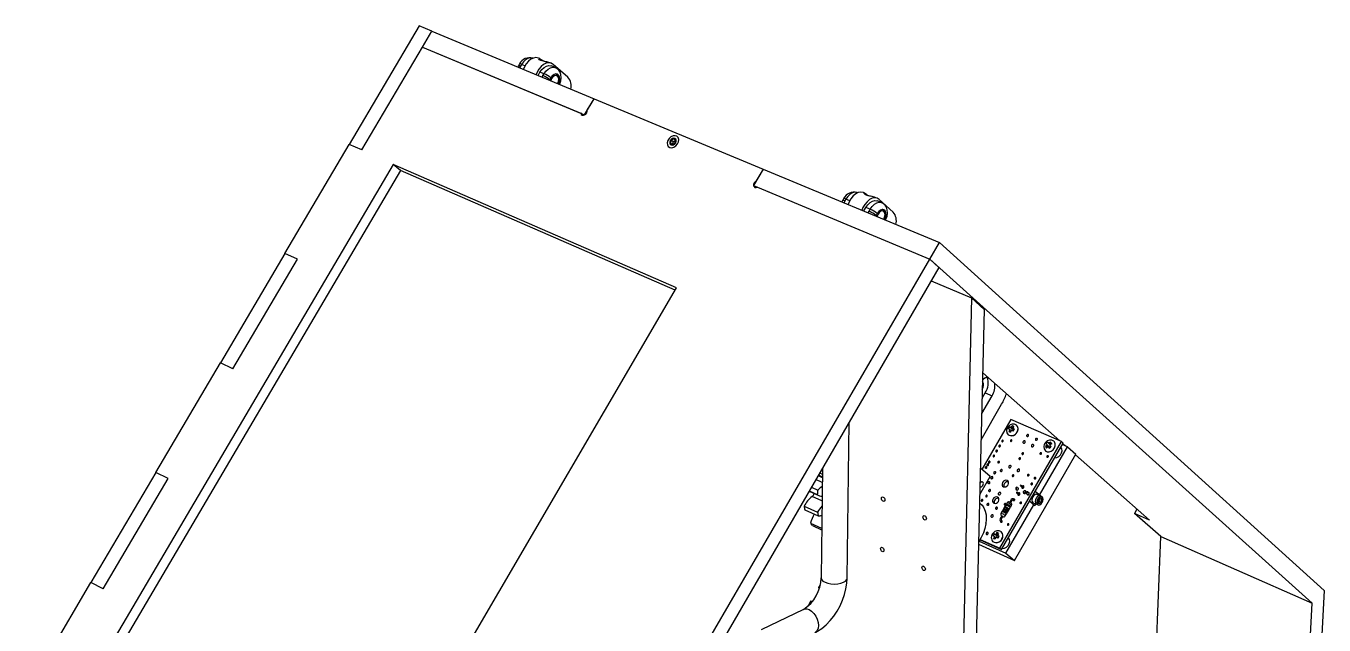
# Model space of a CAD drawing. Extents: x 0 to 160, y 0 to 207.
# Drawn here: x 61.6 to 160, y 161.5 to 206.9 of the extents above; entities that cross this region are included whole.
import ezdxf

# ---------------------------------------------------------------- set-up
doc = ezdxf.new("R2010")
doc.units = 0
doc.layers.get('0').update_dxf_attribs({"linetype": 'CONTINUOUS'})

msp = doc.modelspace()

# ---------------------------------------------------------------- linework, layer by layer
at = {"color": 7, "linetype": 'CONTINUOUS'}
for p, q in [((91.426, 206.934), (86.126, 197.937)), ((92.389, 206.533), (91.426, 206.934)), ((91.682, 205.333), (92.389, 206.533)), ((92.389, 206.533), (104.695, 201.411)), ((87.082, 197.521), (91.682, 205.333)), ((91.682, 205.333), (103.693, 200.304)), ((91.682, 205.333), (103.977, 200.185)), ((98.963, 203.905), (98.911, 203.818)), ((99.196, 204.019), (99.113, 203.876)), ((100.579, 204.455), (100.485, 204.494)), ((101.457, 204.092), (101.364, 204.13)), ((101.757, 203.778), (101.452, 203.904)), ((102.711, 203.036), (101.595, 204.006)), ((100.442, 203.181), (100.593, 203.439)), ((100.898, 203.312), (100.593, 203.439)), ((100.813, 203.169), (100.898, 203.312)), ((101.342, 202.848), (101.331, 202.811)), ((101.834, 203.271), (101.793, 203.288)), ((102.008, 202.862), (102.01, 202.908)), ((103.977, 200.185), (104.695, 201.411)), ((104.18, 200.532), (104.695, 201.411)), ((104.695, 201.411), (117.516, 196.074)), ((103.861, 200.159), (103.693, 200.304)), ((81.252, 189.665), (86.125, 197.937)), ((87.082, 197.521), (86.125, 197.937)), ((110.55, 198.267), (110.481, 198.06)), ((110.481, 198.06), (110.608, 197.943)), ((110.612, 197.945), (110.481, 198.06)), ((110.746, 198.358), (110.55, 198.267)), ((110.685, 198.149), (110.55, 198.267)), ((110.608, 197.943), (110.804, 198.034)), ((110.685, 198.149), (110.619, 197.948)), ((110.871, 198.235), (110.685, 198.149)), ((110.873, 198.242), (110.746, 198.358)), ((110.804, 198.034), (110.873, 198.242)), ((89.452, 196.418), (64.412, 153.863)), ((90.014, 195.958), (65.052, 153.525)), ((110.954, 187.06), (89.452, 196.418)), ((90.014, 195.958), (89.452, 196.418)), ((110.851, 186.882), (90.014, 195.958)), ((117.516, 196.074), (116.785, 194.822)), ((117.516, 196.074), (116.992, 195.176)), ((117.516, 196.074), (130.883, 190.511)), ((116.785, 194.822), (130.139, 189.23)), ((116.785, 194.822), (116.955, 194.672)), ((117.081, 194.698), (130.139, 189.23)), ((124.685, 194.277), (124.652, 194.291)), ((125.217, 194.254), (125.116, 194.296)), ((126.168, 193.86), (126.068, 193.902)), ((123.531, 193.679), (123.48, 193.592)), ((123.791, 193.795), (123.704, 193.646)), ((125.146, 192.898), (125.302, 193.167)), ((125.632, 193.029), (125.302, 193.167)), ((125.545, 192.88), (125.632, 193.029)), ((126.494, 193.527), (126.164, 193.664)), ((127.381, 192.8), (126.302, 193.774)), ((126.583, 192.996), (126.549, 193.01)), ((126.092, 192.547), (126.08, 192.51)), ((126.752, 192.638), (126.748, 192.7)), ((130.139, 189.23), (130.883, 190.511)), ((130.883, 190.511), (160.04, 164.092)), ((81.252, 189.665), (76.365, 181.369)), ((77.308, 180.925), (82.202, 189.235)), ((82.202, 189.235), (81.252, 189.665)), ((82.202, 189.235), (81.252, 189.665)), ((81.252, 189.665), (81.253, 189.664)), ((96.638, 131.533), (130.139, 189.23)), ((130.843, 188.597), (130.139, 189.23)), ((159.128, 163.14), (130.139, 189.23)), ((130.843, 188.597), (97.736, 131.561)), ((85.173, 142.894), (110.954, 187.06)), ((130.256, 187.587), (133.304, 186.304)), ((133.304, 186.304), (131.074, 91.343)), ((134.278, 185.427), (133.304, 186.304)), ((134.278, 185.427), (131.985, 91.899)), ((71.463, 173.049), (76.365, 181.369)), ((77.308, 180.925), (76.365, 181.369)), ((134.16, 180.619), (140, 175.455)), ((134.035, 175.537), (135.594, 178.231)), ((134.084, 177.524), (134.865, 178.873)), ((134.113, 178.682), (134.352, 179.095)), ((134.352, 179.095), (134.865, 178.873)), ((123.875, 165.035), (124.041, 176.879)), ((136.282, 177.067), (134.097, 173.289)), ((136.214, 176.315), (136.099, 176.361)), ((136.214, 176.315), (136.14, 176.161)), ((136.14, 176.161), (136.312, 176.197)), ((136.3, 176.464), (136.185, 176.51)), ((136.185, 176.51), (136.427, 176.352)), ((136.214, 176.315), (136.341, 176.204)), ((136.342, 176.26), (136.268, 176.106)), ((140.132, 175.397), (136.282, 177.067)), ((136.3, 176.464), (136.427, 176.352)), ((136.367, 176.248), (136.427, 176.352)), ((136.427, 176.352), (136.394, 176.601)), ((136.427, 176.352), (136.538, 176.304)), ((136.428, 176.408), (136.541, 176.309)), ((135.461, 167.31), (140.132, 175.397)), ((135.591, 167.201), (140.259, 175.285)), ((139.164, 175.024), (138.968, 175.238)), ((139.17, 175.248), (139.296, 175.136)), ((139.298, 175.171), (139.309, 175.349)), ((139.601, 175.373), (139.541, 175.436)), ((140.132, 175.397), (140.259, 175.285)), ((140.237, 175.245), (140.453, 175.054)), ((136.566, 166.376), (141.218, 174.436)), ((138.471, 171.335), (140.585, 174.997)), ((139.037, 175.135), (138.918, 175.017)), ((138.918, 175.017), (139.164, 175.024)), ((139.118, 175.022), (138.999, 174.904)), ((139.037, 175.135), (139.164, 175.024)), ((139.118, 175.022), (139.207, 174.902)), ((139.118, 175.022), (139.245, 174.91)), ((139.164, 175.024), (139.267, 175.112)), ((139.234, 174.926), (139.164, 175.024)), ((139.251, 175.134), (139.339, 175.015)), ((140.585, 174.997), (140.191, 175.167)), ((140.585, 174.997), (141.218, 174.436)), ((141.196, 174.397), (146.796, 169.445)), ((122.002, 173.365), (121.902, 165.059)), ((134.72, 172.753), (133.983, 173.387)), ((71.463, 173.049), (66.548, 164.706)), ((67.478, 164.234), (72.4, 172.592)), ((72.4, 172.591), (71.463, 173.049)), ((72.4, 172.592), (71.463, 173.049)), ((71.463, 173.049), (71.465, 173.049)), ((121.801, 173.021), (121.996, 172.933)), ((121.913, 173.213), (121.999, 173.174)), ((133.934, 171.394), (134.72, 172.753)), ((120.998, 171.636), (121.732, 171.304)), ((121.006, 171.65), (121.615, 171.374)), ((121.167, 171.927), (121.657, 171.706)), ((136.705, 171.787), (136.68, 171.798)), ((136.68, 171.798), (136.774, 171.717)), ((136.708, 171.886), (136.682, 171.897)), ((136.705, 171.787), (136.784, 171.719)), ((136.735, 171.558), (136.718, 171.528)), ((136.728, 171.514), (136.805, 171.448)), ((136.776, 171.926), (136.75, 171.937)), ((136.767, 171.55), (136.75, 171.52)), ((136.783, 171.922), (136.863, 171.852)), ((136.831, 171.887), (136.819, 171.891)), ((136.861, 171.493), (136.844, 171.463)), ((136.844, 171.463), (136.954, 171.368)), ((136.861, 171.493), (136.974, 171.396)), ((137.038, 172.081), (137.02, 172.051)), ((137.031, 172.038), (137.108, 171.971)), ((137.052, 172.044), (137.069, 172.073)), ((137.163, 172.017), (137.146, 171.987)), ((137.146, 171.987), (137.256, 171.892)), ((137.163, 172.017), (137.276, 171.919)), ((137.259, 171.517), (137.334, 171.452)), ((137.449, 171.584), (137.373, 171.649)), ((137.502, 171.435), (137.476, 171.447)), ((137.476, 171.447), (137.584, 171.353)), ((137.505, 171.534), (137.479, 171.545)), ((137.502, 171.435), (137.596, 171.354)), ((137.573, 171.575), (137.547, 171.586)), ((137.58, 171.57), (137.69, 171.475)), ((137.653, 171.524), (137.626, 171.53)), ((138.543, 171.273), (138.143, 171.62)), ((138.513, 171.284), (138.268, 171.391)), ((138.643, 171.226), (138.514, 171.283)), ((138.543, 171.273), (138.542, 171.271)), ((120.616, 170.503), (121.641, 170.037)), ((135.736, 170.296), (135.702, 170.236)), ((135.791, 170.374), (135.748, 170.299)), ((135.823, 170.445), (135.788, 170.385)), ((135.906, 170.572), (135.835, 170.448)), ((135.937, 170.643), (135.903, 170.583)), ((135.922, 166.921), (138.039, 170.588)), ((136.01, 170.751), (135.949, 170.646)), ((136.167, 170.257), (136.238, 170.38)), ((136.294, 170.947), (136.207, 170.797)), ((136.25, 170.383), (136.285, 170.443)), ((136.281, 170.455), (136.342, 170.56)), ((136.283, 170.753), (136.369, 170.903)), ((136.47, 170.972), (136.535, 170.917)), ((136.471, 170.971), (136.47, 170.972)), ((136.592, 170.983), (136.527, 171.038)), ((138.111, 170.525), (137.71, 170.871)), ((137.985, 170.753), (138.23, 170.645)), ((138.19, 170.663), (138.111, 170.525)), ((138.111, 170.525), (138.111, 170.525)), ((138.199, 170.665), (138.23, 170.645)), ((138.2, 170.664), (138.231, 170.645)), ((138.231, 170.645), (138.36, 170.588)), ((145.855, 170.277), (145.662, 169.942)), ((120.67, 170.224), (121.695, 169.757)), ((135.602, 169.749), (135.515, 169.599)), ((135.519, 169.326), (135.584, 169.27)), ((135.619, 170.074), (135.543, 169.943)), ((135.641, 169.337), (135.576, 169.392)), ((135.577, 169.391), (135.576, 169.392)), ((135.591, 169.556), (135.677, 169.706)), ((135.65, 170.146), (135.615, 170.086)), ((135.705, 170.224), (135.662, 170.149)), ((135.875, 169.751), (135.951, 169.883)), ((135.963, 169.886), (135.997, 169.946)), ((135.994, 169.958), (136.037, 170.032)), ((136.049, 170.036), (136.084, 170.095)), ((136.081, 170.107), (136.124, 170.182)), ((136.136, 170.185), (136.17, 170.245)), ((147.654, 168.184), (145.662, 169.942)), ((146.796, 169.445), (145.662, 169.942)), ((121.1, 169.205), (121.947, 168.818)), ((121.242, 169.019), (121.946, 168.698)), ((135.145, 168.352), (135.03, 168.4)), ((135.03, 168.4), (135.274, 168.243)), ((135.145, 168.352), (135.274, 168.243)), ((135.274, 168.243), (135.24, 168.49)), ((133.841, 167.602), (136.566, 166.376)), ((133.893, 167.833), (135.922, 166.921)), ((133.956, 167.935), (135.591, 167.201)), ((133.979, 167.976), (135.461, 167.31)), ((135.059, 168.202), (134.943, 168.25)), ((135.059, 168.202), (134.984, 168.048)), ((134.984, 168.048), (135.159, 168.087)), ((135.059, 168.202), (135.187, 168.094)), ((135.187, 168.145), (135.112, 167.99)), ((135.21, 168.134), (135.274, 168.243)), ((135.274, 168.295), (135.389, 168.197)), ((135.274, 168.243), (135.387, 168.193)), ((147.177, 155.981), (147.654, 168.184)), ((147.654, 168.184), (159.128, 163.14)), ((135.461, 167.31), (135.591, 167.201)), ((135.922, 166.921), (136.566, 166.376)), ((61.618, 156.338), (66.548, 164.706)), ((67.478, 164.234), (66.548, 164.706)), ((121.829, 164.517), (121.717, 164.323)), ((121.77, 164.298), (121.717, 164.323)), ((121.717, 164.323), (121.752, 164.241)), ((160.04, 164.092), (157.066, 107.201)), ((120.564, 162.666), (117.365, 161.122)), ((121.11, 163.277), (120.888, 162.893)), ((121.212, 163.229), (121.11, 163.277)), ((121.24, 163.262), (121.11, 163.277)), ((156.229, 106.69), (159.128, 163.14))]:
    msp.add_line(p, q, dxfattribs=at)
at = {"color": 8, "linetype": 'CONTINUOUS'}
for p, q in [((99.113, 203.876), (99.046, 203.762)), ((99.452, 203.913), (99.196, 204.019)), ((101.364, 204.129), (101.183, 204.188)), ((100.746, 203.055), (100.813, 203.169)), ((101.342, 202.848), (101.323, 202.815)), ((126.067, 193.9), (125.95, 193.938)), ((123.704, 193.646), (123.635, 193.527)), ((124.078, 193.675), (123.791, 193.795)), ((125.476, 192.761), (125.545, 192.88)), ((126.092, 192.547), (126.072, 192.513)), ((121.989, 172.302), (121.51, 172.518)), ((121.681, 172.813), (121.993, 172.672)), ((121.994, 172.717), (121.701, 172.848)), ((121.972, 170.89), (121.23, 171.227))]:
    msp.add_line(p, q, dxfattribs=at)
at = {"color": 7, "linetype": 'CONTINUOUS'}
for points in [[(99.048, 204.048), (99.007, 203.978), (98.949, 203.882)], [(100.485, 204.494), (100.467, 204.501), (100.287, 204.533), (100.093, 204.5), (99.897, 204.407), (99.71, 204.256), (99.543, 204.059), (99.406, 203.825), (99.331, 203.644)], [(101.595, 204.006), (101.439, 204.099), (101.259, 204.13), (101.065, 204.098), (100.869, 204.004), (100.682, 203.853), (100.515, 203.655), (100.377, 203.421), (100.302, 203.24)], [(100.578, 204.453), (100.592, 204.449), (100.684, 204.383)], [(100.593, 203.439), (100.734, 203.637), (100.9, 203.792), (101.079, 203.894), (101.257, 203.936), (101.424, 203.914), (101.452, 203.904)], [(100.684, 204.383), (100.695, 204.377), (100.704, 204.368), (100.71, 204.357), (100.714, 204.344), (100.715, 204.329), (100.713, 204.314), (100.708, 204.299), (100.701, 204.284)], [(100.828, 204.274), (100.734, 204.345), (100.697, 204.375)], [(102.074, 202.502), (102.099, 202.55), (102.174, 202.772), (102.204, 203.006), (102.182, 203.242), (102.117, 203.431), (102.013, 203.59), (101.877, 203.713), (101.755, 203.772)], [(101.92, 202.564), (101.986, 202.722), (102.009, 202.885), (101.984, 203.029), (101.915, 203.131), (101.812, 203.177), (101.692, 203.159), (101.572, 203.08), (101.471, 202.952), (101.404, 202.795), (101.401, 202.782)], [(101.991, 202.537), (102.055, 202.689), (102.089, 202.873), (102.076, 203.043), (102.016, 203.179), (101.918, 203.264), (101.793, 203.288), (101.657, 203.248), (101.524, 203.149), (101.413, 203.003)], [(103.693, 200.304), (103.727, 200.224), (103.793, 200.173), (103.881, 200.159), (103.977, 200.185), (104.067, 200.247), (104.137, 200.334), (104.177, 200.434), (104.18, 200.532)], [(110.751, 197.738), (110.903, 197.839), (111.024, 197.981), (111.098, 198.147), (111.115, 198.313), (111.073, 198.457), (110.978, 198.56), (110.842, 198.607), (110.684, 198.593), (110.524, 198.519), (110.386, 198.396), (110.287, 198.239), (110.24, 198.071), (110.253, 197.913), (110.323, 197.787), (110.44, 197.711), (110.59, 197.694), (110.751, 197.738)], [(110.822, 198.399), (110.732, 198.412), (110.635, 198.387), (110.543, 198.325), (110.472, 198.236), (110.432, 198.135), (110.43, 198.036), (110.465, 197.955), (110.532, 197.903), (110.622, 197.889), (110.72, 197.915), (110.811, 197.977), (110.882, 198.065), (110.922, 198.167), (110.925, 198.266), (110.889, 198.347), (110.822, 198.399)], [(116.992, 195.176), (116.899, 195.114), (116.827, 195.025), (116.787, 194.922), (116.785, 194.822), (116.821, 194.739), (116.89, 194.687), (116.981, 194.672), (117.081, 194.698)], [(125.116, 194.296), (125.098, 194.302), (124.921, 194.331), (124.728, 194.294), (124.532, 194.193), (124.343, 194.034), (124.173, 193.827), (124.031, 193.584), (123.952, 193.396)], [(126.302, 193.774), (126.15, 193.867), (125.973, 193.895), (125.781, 193.858), (125.584, 193.757), (125.395, 193.598), (125.225, 193.39), (125.083, 193.146), (125.003, 192.958)], [(125.95, 193.938), (125.865, 193.966), (125.655, 194.013), (125.481, 194.053), (125.332, 194.102), (125.228, 194.159), (125.168, 194.228), (125.177, 194.261), (125.216, 194.251), (125.229, 194.248), (125.316, 194.183)], [(125.951, 193.942), (125.788, 193.986), (125.592, 194.03), (125.446, 194.068), (125.326, 194.113), (125.256, 194.156), (125.229, 194.183), (125.23, 194.182)], [(123.619, 193.828), (123.576, 193.755), (123.517, 193.655)], [(125.302, 193.167), (125.448, 193.373), (125.616, 193.537), (125.795, 193.646), (125.973, 193.692), (126.137, 193.674), (126.164, 193.664)], [(126.725, 192.241), (126.793, 192.4), (126.831, 192.59), (126.823, 192.764), (126.767, 192.903), (126.673, 192.988), (126.55, 193.01), (126.413, 192.966), (126.28, 192.862), (126.166, 192.709)], [(126.8, 192.21), (126.826, 192.261), (126.905, 192.491), (126.94, 192.732), (126.921, 192.977), (126.858, 193.172), (126.755, 193.334), (126.617, 193.46), (126.492, 193.521)], [(126.656, 192.268), (126.726, 192.432), (126.752, 192.6), (126.731, 192.747), (126.666, 192.852), (126.565, 192.897), (126.446, 192.876), (126.326, 192.792), (126.222, 192.658), (126.152, 192.494), (126.149, 192.481)], [(136.185, 176.51), (136.121, 176.404), (136.099, 176.361)], [(136.394, 176.601), (136.327, 176.506), (136.3, 176.464)], [(136.476, 176.197), (136.381, 176.242), (136.342, 176.26)], [(136.522, 176.545), (136.429, 176.588), (136.394, 176.601)], [(136.522, 176.545), (136.454, 176.451), (136.428, 176.408)], [(136.563, 176.346), (136.467, 176.391), (136.428, 176.408)], [(136.476, 176.197), (136.539, 176.304), (136.563, 176.346)], [(135.695, 175.5), (135.673, 175.504), (135.649, 175.498), (135.626, 175.484), (135.609, 175.463), (135.6, 175.438), (135.6, 175.414), (135.609, 175.394), (135.626, 175.381), (135.648, 175.377), (135.672, 175.383), (135.694, 175.397), (135.711, 175.418), (135.72, 175.443), (135.721, 175.467), (135.711, 175.487), (135.695, 175.5)], [(136.14, 176.161), (136.23, 176.121), (136.268, 176.106)], [(136.351, 175.529), (136.329, 175.533), (136.305, 175.527), (136.283, 175.513), (136.266, 175.492), (136.256, 175.467), (136.256, 175.443), (136.265, 175.423), (136.282, 175.41), (136.304, 175.406), (136.328, 175.412), (136.351, 175.426), (136.368, 175.447), (136.377, 175.472), (136.377, 175.496), (136.368, 175.516), (136.351, 175.529)], [(137.351, 175.457), (137.317, 175.463), (137.281, 175.455), (137.248, 175.433), (137.222, 175.401), (137.208, 175.365), (137.208, 175.328), (137.222, 175.298), (137.247, 175.278), (137.281, 175.272), (137.317, 175.281), (137.35, 175.303), (137.376, 175.334), (137.39, 175.371), (137.39, 175.407), (137.376, 175.438), (137.351, 175.457)], [(137.609, 175.932), (137.581, 175.937), (137.551, 175.93), (137.523, 175.912), (137.502, 175.885), (137.49, 175.855), (137.49, 175.825), (137.502, 175.799), (137.523, 175.783), (137.551, 175.778), (137.581, 175.785), (137.609, 175.803), (137.63, 175.83), (137.642, 175.86), (137.642, 175.891), (137.63, 175.916), (137.609, 175.932)], [(138.276, 175.642), (138.248, 175.647), (138.218, 175.64), (138.19, 175.622), (138.169, 175.596), (138.157, 175.565), (138.157, 175.535), (138.169, 175.509), (138.19, 175.493), (138.218, 175.488), (138.248, 175.495), (138.276, 175.513), (138.297, 175.54), (138.309, 175.57), (138.309, 175.601), (138.298, 175.626), (138.276, 175.642)], [(138.896, 174.702), (138.908, 174.691), (139.035, 174.624), (139.188, 174.615), (139.347, 174.667), (139.491, 174.771), (139.599, 174.914), (139.657, 175.077), (139.658, 175.237), (139.601, 175.373)], [(139.1, 175.35), (139.003, 175.271), (138.968, 175.238)], [(138.968, 175.238), (139.015, 175.167), (139.037, 175.135)], [(139.1, 175.35), (139.148, 175.279), (139.17, 175.248)], [(139.309, 175.349), (139.21, 175.279), (139.17, 175.248)], [(139.39, 175.236), (139.291, 175.166), (139.251, 175.134)], [(139.39, 175.236), (139.331, 175.319), (139.309, 175.349)], [(135.039, 174.366), (135.017, 174.37), (134.993, 174.365), (134.971, 174.35), (134.954, 174.329), (134.945, 174.305), (134.944, 174.281), (134.953, 174.26), (134.97, 174.247), (134.992, 174.243), (135.016, 174.249), (135.038, 174.263), (135.055, 174.284), (135.065, 174.309), (135.065, 174.333), (135.056, 174.353), (135.039, 174.366)], [(135.251, 174.747), (135.229, 174.751), (135.205, 174.745), (135.183, 174.731), (135.166, 174.71), (135.157, 174.685), (135.157, 174.661), (135.166, 174.641), (135.183, 174.628), (135.205, 174.624), (135.229, 174.63), (135.251, 174.644), (135.268, 174.665), (135.277, 174.69), (135.277, 174.714), (135.268, 174.734), (135.251, 174.747)], [(135.476, 175.122), (135.454, 175.126), (135.43, 175.12), (135.408, 175.106), (135.391, 175.085), (135.382, 175.061), (135.382, 175.036), (135.391, 175.016), (135.407, 175.003), (135.43, 174.999), (135.453, 175.005), (135.476, 175.019), (135.493, 175.04), (135.502, 175.065), (135.502, 175.089), (135.493, 175.109), (135.476, 175.122)], [(137.224, 174.545), (137.202, 174.549), (137.178, 174.543), (137.156, 174.529), (137.139, 174.508), (137.13, 174.483), (137.129, 174.459), (137.139, 174.439), (137.156, 174.426), (137.178, 174.422), (137.202, 174.427), (137.224, 174.442), (137.241, 174.463), (137.25, 174.487), (137.25, 174.512), (137.241, 174.532), (137.224, 174.545)], [(137.992, 175.178), (137.959, 175.184), (137.922, 175.175), (137.889, 175.154), (137.863, 175.122), (137.849, 175.085), (137.849, 175.049), (137.863, 175.019), (137.889, 174.999), (137.922, 174.993), (137.958, 175.002), (137.992, 175.023), (138.017, 175.055), (138.031, 175.092), (138.031, 175.128), (138.018, 175.158), (137.992, 175.178)], [(138.595, 174.551), (138.573, 174.555), (138.548, 174.549), (138.526, 174.535), (138.509, 174.514), (138.5, 174.489), (138.5, 174.465), (138.509, 174.445), (138.526, 174.432), (138.548, 174.428), (138.572, 174.433), (138.595, 174.448), (138.612, 174.469), (138.621, 174.493), (138.621, 174.517), (138.612, 174.538), (138.595, 174.551)], [(138.918, 175.017), (138.974, 174.935), (138.999, 174.904)], [(139.11, 174.326), (139.088, 174.33), (139.064, 174.325), (139.041, 174.31), (139.024, 174.289), (139.015, 174.264), (139.015, 174.24), (139.024, 174.22), (139.041, 174.207), (139.063, 174.203), (139.088, 174.209), (139.11, 174.223), (139.127, 174.244), (139.136, 174.269), (139.136, 174.293), (139.127, 174.313), (139.11, 174.326)], [(139.207, 174.902), (139.302, 174.983), (139.339, 175.015)], [(139.606, 174.153), (139.615, 174.153), (139.774, 174.18), (139.926, 174.26), (140.055, 174.384), (140.143, 174.537), (140.181, 174.701), (140.164, 174.855), (140.093, 174.981), (140.087, 174.987)], [(134.451, 173.488), (134.429, 173.492), (134.406, 173.486), (134.383, 173.472), (134.366, 173.451), (134.357, 173.426), (134.357, 173.402), (134.366, 173.382), (134.383, 173.369), (134.405, 173.365), (134.429, 173.371), (134.451, 173.385), (134.468, 173.406), (134.477, 173.431), (134.477, 173.455), (134.468, 173.475), (134.451, 173.488)], [(134.572, 173.696), (134.55, 173.7), (134.526, 173.695), (134.504, 173.68), (134.487, 173.659), (134.478, 173.635), (134.477, 173.611), (134.486, 173.591), (134.503, 173.577), (134.525, 173.573), (134.549, 173.579), (134.571, 173.593), (134.588, 173.614), (134.598, 173.639), (134.598, 173.663), (134.589, 173.683), (134.572, 173.696)], [(134.692, 173.904), (134.67, 173.908), (134.646, 173.903), (134.624, 173.888), (134.607, 173.867), (134.598, 173.843), (134.598, 173.819), (134.607, 173.799), (134.624, 173.786), (134.646, 173.782), (134.67, 173.787), (134.692, 173.802), (134.709, 173.823), (134.718, 173.847), (134.718, 173.871), (134.709, 173.891), (134.692, 173.904)], [(135.404, 173.891), (135.382, 173.895), (135.358, 173.889), (135.336, 173.875), (135.319, 173.854), (135.309, 173.829), (135.309, 173.805), (135.318, 173.785), (135.335, 173.772), (135.357, 173.768), (135.381, 173.774), (135.403, 173.788), (135.42, 173.809), (135.43, 173.833), (135.43, 173.858), (135.421, 173.878), (135.404, 173.891)], [(135.61, 173.277), (135.582, 173.282), (135.552, 173.275), (135.524, 173.257), (135.502, 173.231), (135.491, 173.2), (135.491, 173.17), (135.502, 173.144), (135.523, 173.128), (135.551, 173.123), (135.581, 173.13), (135.609, 173.148), (135.63, 173.174), (135.642, 173.205), (135.642, 173.235), (135.631, 173.261), (135.61, 173.277)], [(136.273, 173.593), (136.24, 173.599), (136.204, 173.591), (136.17, 173.569), (136.145, 173.537), (136.131, 173.501), (136.131, 173.464), (136.144, 173.434), (136.17, 173.414), (136.203, 173.408), (136.239, 173.417), (136.273, 173.438), (136.298, 173.47), (136.312, 173.507), (136.312, 173.543), (136.299, 173.573), (136.273, 173.593)], [(136.914, 173.312), (136.88, 173.318), (136.844, 173.309), (136.811, 173.288), (136.785, 173.256), (136.771, 173.219), (136.771, 173.183), (136.785, 173.153), (136.81, 173.133), (136.844, 173.127), (136.88, 173.135), (136.913, 173.157), (136.939, 173.189), (136.953, 173.225), (136.953, 173.262), (136.939, 173.292), (136.914, 173.312)], [(137.005, 174.166), (136.983, 174.17), (136.959, 174.164), (136.937, 174.15), (136.92, 174.129), (136.911, 174.104), (136.91, 174.08), (136.92, 174.06), (136.937, 174.047), (136.959, 174.043), (136.983, 174.048), (137.005, 174.063), (137.022, 174.084), (137.031, 174.108), (137.031, 174.133), (137.022, 174.153), (137.005, 174.166)], [(133.949, 171.999), (133.968, 171.976), (134.012, 171.958), (134.065, 171.969), (134.118, 172.009), (134.164, 172.07), (134.196, 172.143), (134.208, 172.217), (134.199, 172.282), (134.171, 172.326)], [(134.171, 172.326), (134.127, 172.344), (134.074, 172.333), (134.02, 172.293), (133.974, 172.233), (133.953, 172.19)], [(134.675, 172.353), (134.647, 172.359), (134.617, 172.352), (134.59, 172.333), (134.568, 172.307), (134.557, 172.276), (134.556, 172.246), (134.568, 172.221), (134.589, 172.204), (134.617, 172.199), (134.647, 172.206), (134.674, 172.224), (134.696, 172.251), (134.707, 172.281), (134.708, 172.312), (134.696, 172.337), (134.675, 172.353)], [(134.894, 172.732), (134.866, 172.737), (134.836, 172.73), (134.808, 172.712), (134.787, 172.686), (134.775, 172.655), (134.775, 172.625), (134.787, 172.599), (134.808, 172.583), (134.835, 172.578), (134.866, 172.585), (134.893, 172.603), (134.915, 172.629), (134.926, 172.66), (134.927, 172.69), (134.915, 172.716), (134.894, 172.732)], [(135.113, 173.111), (135.085, 173.116), (135.055, 173.109), (135.027, 173.091), (135.006, 173.064), (134.994, 173.033), (134.994, 173.003), (135.006, 172.978), (135.027, 172.961), (135.054, 172.956), (135.084, 172.963), (135.112, 172.982), (135.134, 173.008), (135.145, 173.039), (135.145, 173.069), (135.134, 173.094), (135.113, 173.111)], [(136.011, 172.445), (135.922, 172.462), (135.826, 172.439), (135.737, 172.381), (135.668, 172.297), (135.631, 172.198), (135.63, 172.101), (135.667, 172.02), (135.735, 171.967), (135.824, 171.951), (135.92, 171.973), (136.009, 172.031), (136.078, 172.116), (136.115, 172.214), (136.115, 172.311), (136.079, 172.393), (136.011, 172.445)], [(136.496, 172.868), (136.474, 172.872), (136.45, 172.866), (136.428, 172.852), (136.411, 172.831), (136.402, 172.806), (136.402, 172.782), (136.411, 172.762), (136.428, 172.749), (136.45, 172.745), (136.474, 172.75), (136.496, 172.765), (136.513, 172.786), (136.522, 172.81), (136.522, 172.835), (136.513, 172.855), (136.496, 172.868)], [(137.645, 172.907), (137.623, 172.911), (137.599, 172.905), (137.576, 172.891), (137.559, 172.869), (137.55, 172.845), (137.55, 172.821), (137.559, 172.8), (137.576, 172.787), (137.598, 172.783), (137.622, 172.789), (137.645, 172.803), (137.662, 172.824), (137.671, 172.849), (137.671, 172.873), (137.662, 172.893), (137.645, 172.907)], [(137.909, 172.247), (137.887, 172.251), (137.862, 172.245), (137.84, 172.231), (137.823, 172.21), (137.814, 172.185), (137.814, 172.161), (137.823, 172.14), (137.84, 172.127), (137.862, 172.123), (137.886, 172.129), (137.909, 172.143), (137.926, 172.164), (137.935, 172.189), (137.935, 172.213), (137.926, 172.233), (137.909, 172.247)], [(138.16, 172.681), (138.137, 172.685), (138.113, 172.679), (138.091, 172.665), (138.074, 172.644), (138.064, 172.619), (138.064, 172.595), (138.074, 172.574), (138.091, 172.561), (138.113, 172.557), (138.137, 172.563), (138.159, 172.577), (138.176, 172.598), (138.186, 172.623), (138.186, 172.647), (138.177, 172.667), (138.16, 172.681)], [(134.48, 171.323), (134.458, 171.327), (134.434, 171.322), (134.411, 171.307), (134.394, 171.286), (134.385, 171.261), (134.385, 171.237), (134.394, 171.217), (134.411, 171.204), (134.433, 171.2), (134.457, 171.205), (134.479, 171.22), (134.496, 171.241), (134.506, 171.265), (134.506, 171.29), (134.497, 171.31), (134.48, 171.323)], [(134.73, 171.756), (134.702, 171.761), (134.672, 171.754), (134.645, 171.736), (134.623, 171.71), (134.611, 171.679), (134.611, 171.649), (134.623, 171.623), (134.644, 171.607), (134.672, 171.602), (134.702, 171.609), (134.729, 171.627), (134.751, 171.653), (134.763, 171.684), (134.763, 171.714), (134.751, 171.739), (134.73, 171.756)], [(135.487, 171.544), (135.453, 171.55), (135.417, 171.542), (135.384, 171.52), (135.358, 171.488), (135.344, 171.451), (135.344, 171.415), (135.358, 171.385), (135.383, 171.365), (135.416, 171.359), (135.453, 171.367), (135.486, 171.389), (135.512, 171.42), (135.526, 171.457), (135.526, 171.494), (135.512, 171.524), (135.487, 171.544)], [(136.682, 171.897), (136.691, 171.909), (136.7, 171.92), (136.71, 171.929), (136.72, 171.935), (136.731, 171.939), (136.741, 171.94), (136.75, 171.938), (136.75, 171.937)], [(136.698, 171.783), (136.699, 171.768), (136.712, 171.74), (136.735, 171.722), (136.766, 171.717), (136.799, 171.724), (136.83, 171.744), (136.854, 171.773), (136.867, 171.807), (136.867, 171.841), (136.854, 171.869), (136.831, 171.887), (136.831, 171.887)], [(136.783, 171.922), (136.775, 171.926), (136.766, 171.929), (136.756, 171.928), (136.746, 171.924), (136.736, 171.918), (136.726, 171.909), (136.716, 171.898), (136.708, 171.886)], [(136.75, 171.52), (136.739, 171.524), (136.73, 171.527), (136.724, 171.529), (136.719, 171.529), (136.718, 171.527), (136.719, 171.524), (136.722, 171.52), (136.728, 171.514)], [(136.823, 171.44), (136.818, 171.421), (136.818, 171.388), (136.83, 171.36), (136.854, 171.341), (136.884, 171.336), (136.918, 171.343), (136.949, 171.363), (136.972, 171.393), (136.985, 171.427), (136.985, 171.46), (136.972, 171.488), (136.949, 171.506), (136.949, 171.506)], [(137.052, 172.044), (137.042, 172.048), (137.033, 172.051), (137.026, 172.052), (137.022, 172.052), (137.02, 172.051), (137.021, 172.048), (137.025, 172.043), (137.031, 172.038)], [(137.126, 171.963), (137.12, 171.945), (137.12, 171.911), (137.133, 171.883), (137.156, 171.865), (137.187, 171.859), (137.22, 171.867), (137.251, 171.887), (137.275, 171.916), (137.288, 171.95), (137.288, 171.984), (137.275, 172.012), (137.251, 172.03), (137.251, 172.03)], [(137.359, 171.658), (137.331, 171.663), (137.301, 171.656), (137.273, 171.638), (137.252, 171.611), (137.24, 171.581), (137.24, 171.55), (137.251, 171.525), (137.273, 171.508), (137.301, 171.503), (137.331, 171.51), (137.359, 171.528), (137.38, 171.555), (137.392, 171.585), (137.392, 171.616), (137.38, 171.641), (137.359, 171.658)], [(137.247, 171.53), (137.249, 171.513), (137.264, 171.479), (137.292, 171.458), (137.328, 171.451), (137.367, 171.46), (137.404, 171.484), (137.432, 171.518), (137.447, 171.558), (137.447, 171.598), (137.432, 171.631), (137.404, 171.653), (137.404, 171.653)], [(137.404, 171.653), (137.368, 171.659), (137.357, 171.658)], [(137.479, 171.545), (137.487, 171.558), (137.497, 171.569), (137.507, 171.577), (137.517, 171.584), (137.528, 171.587), (137.537, 171.588), (137.546, 171.586), (137.547, 171.586)], [(137.58, 171.57), (137.572, 171.575), (137.563, 171.577), (137.553, 171.576), (137.543, 171.572), (137.533, 171.566), (137.523, 171.557), (137.513, 171.546), (137.505, 171.534)], [(137.521, 171.408), (137.522, 171.405), (137.534, 171.377), (137.558, 171.359), (137.589, 171.353), (137.622, 171.361), (137.653, 171.381), (137.676, 171.41), (137.689, 171.444), (137.689, 171.478), (137.677, 171.506), (137.653, 171.524), (137.653, 171.524)], [(138.268, 171.391), (138.225, 171.402), (138.136, 171.382), (138.045, 171.315), (137.967, 171.211), (137.913, 171.086), (137.891, 170.959), (137.906, 170.849), (137.954, 170.773), (137.985, 170.753)], [(138.513, 171.284), (138.47, 171.294), (138.38, 171.274), (138.29, 171.207), (138.211, 171.103), (138.157, 170.978), (138.136, 170.85), (138.15, 170.741), (138.199, 170.665)], [(138.514, 171.283), (138.471, 171.293), (138.382, 171.273), (138.291, 171.206), (138.213, 171.102), (138.159, 170.977), (138.137, 170.85), (138.152, 170.74), (138.2, 170.664)], [(126.479, 171.086), (126.49, 171.143), (126.519, 171.182), (126.562, 171.198), (126.612, 171.188), (126.662, 171.153), (126.704, 171.099), (126.731, 171.035), (126.74, 170.969), (126.729, 170.912), (126.7, 170.873), (126.657, 170.858), (126.607, 170.868), (126.557, 170.903), (126.515, 170.956), (126.488, 171.021), (126.479, 171.086)], [(133.918, 170.735), (133.941, 170.721), (134.116, 170.572), (134.256, 170.369), (134.356, 170.119), (134.414, 169.829), (134.428, 169.508), (134.397, 169.166), (134.323, 168.814), (134.208, 168.461), (134.055, 168.118), (133.869, 167.796), (133.845, 167.759)], [(134.148, 170.998), (134.126, 171.003), (134.102, 170.997), (134.08, 170.983), (134.063, 170.961), (134.053, 170.937), (134.053, 170.913), (134.062, 170.892), (134.079, 170.879), (134.101, 170.875), (134.125, 170.881), (134.147, 170.895), (134.165, 170.916), (134.174, 170.941), (134.174, 170.965), (134.165, 170.985), (134.148, 170.998)], [(134.598, 170.706), (134.571, 170.711), (134.542, 170.704), (134.515, 170.686), (134.494, 170.661), (134.483, 170.631), (134.483, 170.602), (134.494, 170.577), (134.514, 170.561), (134.541, 170.556), (134.57, 170.563), (134.597, 170.581), (134.618, 170.606), (134.629, 170.636), (134.629, 170.665), (134.618, 170.69), (134.598, 170.706)], [(135.285, 171.191), (135.197, 171.207), (135.1, 171.185), (135.011, 171.127), (134.943, 171.043), (134.906, 170.944), (134.905, 170.847), (134.941, 170.766), (135.009, 170.713), (135.098, 170.696), (135.194, 170.719), (135.284, 170.776), (135.352, 170.861), (135.389, 170.959), (135.39, 171.057), (135.353, 171.138), (135.285, 171.191)], [(135.247, 170.417), (135.22, 170.422), (135.191, 170.415), (135.164, 170.398), (135.143, 170.372), (135.132, 170.343), (135.132, 170.313), (135.143, 170.289), (135.164, 170.273), (135.19, 170.268), (135.219, 170.274), (135.246, 170.292), (135.267, 170.317), (135.278, 170.347), (135.278, 170.376), (135.267, 170.401), (135.247, 170.417)], [(135.886, 170.699), (135.864, 170.703), (135.84, 170.698), (135.818, 170.683), (135.801, 170.662), (135.791, 170.637), (135.791, 170.613), (135.8, 170.593), (135.817, 170.579), (135.84, 170.575), (135.864, 170.581), (135.886, 170.595), (135.903, 170.616), (135.912, 170.641), (135.913, 170.665), (135.903, 170.686), (135.886, 170.699)], [(136.34, 170.56), (136.348, 170.571), (136.36, 170.619), (136.358, 170.659), (136.347, 170.691), (136.332, 170.716), (136.314, 170.736), (136.293, 170.754), (136.258, 170.778), (136.226, 170.796), (136.19, 170.811), (136.149, 170.821), (136.111, 170.82), (136.064, 170.804), (136.025, 170.773), (136.012, 170.75)], [(136.224, 170.418), (136.248, 170.392), (136.25, 170.383)], [(136.527, 171.038), (136.483, 171.061), (136.432, 171.062), (136.381, 171.041), (136.328, 170.995), (136.294, 170.947)], [(136.369, 170.903), (136.392, 170.936), (136.421, 170.963), (136.446, 170.975), (136.461, 170.976), (136.47, 170.972)], [(136.47, 170.972), (136.47, 170.952), (136.479, 170.931), (136.496, 170.918), (136.518, 170.914), (136.542, 170.919), (136.565, 170.934), (136.582, 170.955), (136.591, 170.98), (136.591, 171.004), (136.582, 171.024), (136.565, 171.037)], [(136.565, 171.037), (136.543, 171.041), (136.526, 171.039)], [(137.079, 170.81), (137.057, 170.814), (137.033, 170.808), (137.01, 170.794), (136.993, 170.773), (136.984, 170.748), (136.984, 170.724), (136.993, 170.704), (137.01, 170.69), (137.032, 170.686), (137.056, 170.692), (137.079, 170.706), (137.096, 170.727), (137.105, 170.752), (137.105, 170.776), (137.096, 170.797), (137.079, 170.81)], [(138.329, 170.607), (138.403, 170.577), (138.492, 170.597), (138.583, 170.664), (138.661, 170.768), (138.715, 170.893), (138.737, 171.021), (138.722, 171.13), (138.674, 171.206), (138.6, 171.236), (138.511, 171.217), (138.42, 171.149), (138.341, 171.045), (138.287, 170.92), (138.266, 170.793), (138.281, 170.683), (138.329, 170.607)], [(138.393, 170.72), (138.44, 170.701), (138.496, 170.713), (138.553, 170.755), (138.602, 170.82), (138.635, 170.898), (138.649, 170.978), (138.64, 171.047), (138.61, 171.094), (138.563, 171.113), (138.507, 171.1), (138.45, 171.058), (138.401, 170.993), (138.368, 170.915), (138.354, 170.836), (138.363, 170.767), (138.393, 170.72)], [(129.625, 169.672), (129.636, 169.729), (129.666, 169.768), (129.71, 169.783), (129.76, 169.773), (129.81, 169.738), (129.853, 169.684), (129.88, 169.619), (129.889, 169.553), (129.878, 169.496), (129.848, 169.457), (129.804, 169.442), (129.754, 169.452), (129.704, 169.487), (129.662, 169.541), (129.634, 169.606), (129.625, 169.672)], [(134.921, 169.842), (134.888, 169.848), (134.852, 169.84), (134.818, 169.818), (134.793, 169.787), (134.779, 169.75), (134.779, 169.713), (134.792, 169.683), (134.818, 169.663), (134.851, 169.657), (134.887, 169.665), (134.92, 169.687), (134.946, 169.718), (134.96, 169.755), (134.96, 169.792), (134.947, 169.822), (134.921, 169.842)], [(135.519, 169.326), (135.519, 169.305), (135.528, 169.285), (135.545, 169.272), (135.567, 169.268), (135.591, 169.273), (135.614, 169.288), (135.631, 169.309), (135.64, 169.333), (135.64, 169.358), (135.631, 169.378), (135.614, 169.391)], [(135.614, 169.391), (135.592, 169.395), (135.576, 169.393)], [(135.936, 169.92), (135.961, 169.895), (135.963, 169.886)], [(136.023, 170.07), (136.047, 170.045), (136.049, 170.036)], [(136.109, 170.22), (136.134, 170.194), (136.136, 170.185)], [(134.539, 168.507), (134.511, 168.512), (134.481, 168.505), (134.453, 168.487), (134.432, 168.46), (134.42, 168.43), (134.42, 168.399), (134.431, 168.374), (134.453, 168.357), (134.48, 168.352), (134.511, 168.359), (134.538, 168.377), (134.56, 168.403), (134.572, 168.434), (134.572, 168.464), (134.56, 168.49), (134.539, 168.507)], [(135.03, 168.4), (134.965, 168.294), (134.943, 168.25)], [(135.24, 168.49), (135.172, 168.395), (135.145, 168.352)], [(135.368, 168.433), (135.275, 168.477), (135.24, 168.49)], [(135.368, 168.433), (135.3, 168.337), (135.274, 168.295)], [(136.127, 169.162), (136.105, 169.167), (136.081, 169.161), (136.059, 169.147), (136.042, 169.125), (136.032, 169.101), (136.032, 169.076), (136.041, 169.056), (136.058, 169.043), (136.081, 169.039), (136.105, 169.044), (136.127, 169.059), (136.144, 169.08), (136.153, 169.104), (136.153, 169.129), (136.144, 169.149), (136.127, 169.162)], [(126.415, 167.267), (126.426, 167.323), (126.455, 167.362), (126.498, 167.377), (126.548, 167.366), (126.597, 167.332), (126.639, 167.278), (126.666, 167.214), (126.675, 167.149), (126.664, 167.092), (126.635, 167.054), (126.592, 167.039), (126.543, 167.049), (126.493, 167.084), (126.451, 167.138), (126.424, 167.202), (126.415, 167.267)], [(134.984, 168.048), (135.074, 168.006), (135.112, 167.99)], [(135.322, 168.081), (135.226, 168.127), (135.187, 168.145)], [(135.409, 168.23), (135.312, 168.277), (135.274, 168.295)], [(135.322, 168.081), (135.384, 168.189), (135.409, 168.23)], [(135.635, 167.277), (135.644, 167.277), (135.802, 167.302), (135.955, 167.382), (136.083, 167.506), (136.171, 167.659), (136.21, 167.824), (136.193, 167.979), (136.123, 168.106), (136.118, 168.113)], [(129.548, 165.839), (129.56, 165.895), (129.589, 165.934), (129.632, 165.949), (129.683, 165.938), (129.733, 165.903), (129.775, 165.849), (129.802, 165.785), (129.811, 165.719), (129.8, 165.663), (129.77, 165.624), (129.727, 165.609), (129.676, 165.62), (129.627, 165.655), (129.585, 165.709), (129.557, 165.774), (129.548, 165.839)], [(121.424, 160.889), (121.631, 161), (121.97, 161.225), (122.294, 161.497), (122.598, 161.81), (122.876, 162.158), (123.127, 162.536), (123.345, 162.936), (123.53, 163.354), (123.677, 163.785), (123.786, 164.223), (123.853, 164.663), (123.875, 165.035)]]:
    msp.add_lwpolyline(points, dxfattribs=at)
at = {"color": 8, "linetype": 'CONTINUOUS'}
for points in [[(98.963, 203.905), (98.965, 203.908), (98.983, 203.913), (99.014, 203.909), (99.058, 203.897), (99.113, 203.876)], [(100.055, 204.483), (100.028, 204.493), (99.861, 204.515), (99.682, 204.473), (99.503, 204.372), (99.338, 204.217), (99.196, 204.019)], [(101.141, 204.199), (100.963, 204.239), (100.797, 204.277), (100.657, 204.322), (100.564, 204.375), (100.516, 204.438), (100.534, 204.465), (100.578, 204.453)], [(100.898, 203.312), (101.039, 203.51), (101.205, 203.665), (101.383, 203.768), (101.562, 203.809), (101.729, 203.788), (101.757, 203.778)], [(124.652, 194.291), (124.626, 194.3), (124.461, 194.319), (124.283, 194.273), (124.103, 194.164), (123.936, 194.001), (123.791, 193.795)], [(125.632, 193.029), (125.778, 193.236), (125.946, 193.4), (126.125, 193.509), (126.303, 193.556), (126.467, 193.537), (126.495, 193.527)], [(136.527, 171.038), (136.531, 171.034), (136.536, 171.022), (136.536, 171.006), (136.53, 170.991), (136.52, 170.978), (136.506, 170.969), (136.491, 170.965), (136.477, 170.968), (136.471, 170.971)], [(135.519, 169.326), (135.526, 169.322), (135.54, 169.319), (135.555, 169.322), (135.569, 169.331), (135.579, 169.345), (135.585, 169.36), (135.585, 169.375), (135.58, 169.388), (135.577, 169.391)], [(135.6, 169.746), (135.595, 169.751), (135.595, 169.754), (135.602, 169.753), (135.615, 169.748), (135.632, 169.74), (135.65, 169.73), (135.666, 169.719), (135.678, 169.71), (135.684, 169.704), (135.684, 169.701), (135.677, 169.702), (135.675, 169.702)], [(121.902, 165.059), (121.902, 165.048), (121.94, 164.928), (122.043, 164.816), (122.204, 164.72), (122.412, 164.646), (122.652, 164.599), (122.908, 164.583), (123.163, 164.599), (123.399, 164.646), (123.6, 164.72), (123.753, 164.816), (123.846, 164.928), (123.875, 165.035)], [(120.564, 162.666), (120.646, 162.695), (120.818, 162.702), (121.002, 162.645), (121.186, 162.53), (121.356, 162.363), (121.502, 162.156), (121.613, 161.923), (121.681, 161.68), (121.703, 161.444), (121.676, 161.231), (121.602, 161.055), (121.487, 160.928), (121.424, 160.889)]]:
    msp.add_lwpolyline(points, dxfattribs=at)
at = {"color": 7, "linetype": 'CONTINUOUS'}
for centre, radius, start, end in [((99.791, 203.693), 0.825, 71.29093, 154.52392), ((101.633, 206.517), 2.377, 243.68407, 260.53482), ((99.909, 201.083), 2.273, 50.93425, 66.58423), ((99.977, 201.193), 2.31, 51.56094, 66.50547), ((102.135, 202.58), 0.837, 149.63776, 161.33019), ((101.688, 202.972), 0.329, 348.73584, 71.4914), ((101.967, 202.378), 0.994, 346.42487, 41.51146), ((124.39, 193.475), 0.85, 71.96929, 155.38668), ((126.206, 195.141), 1.305, 227.91057, 235.98276), ((124.737, 190.935), 2.278, 51.14352, 66.8447), ((126.444, 192.722), 0.305, 355.95227, 68.31596), ((124.671, 190.827), 2.231, 50.45683, 66.95512), ((126.967, 192.244), 0.926, 149.86375, 160.8597), ((126.587, 192.151), 1.026, 345.05061, 39.23214), ((134.754, 179.462), 0.858, 105.07617, 135.10738), ((133.257, 179.829), 1.318, 326.14911, 19.63524), ((133.676, 179.663), 0.552, 325.24266, 31.94916), ((133.549, 179.672), 1.54, 328.74309, 4.84763), ((131.809, 180.418), 4.372, 329.98351, 341.50687), ((136.414, 176.228), 0.45, 133.81862, 223.73906), ((136.466, 176.285), 0.451, 53.90938, 143.55431), ((136.436, 176.368), 0.407, 324.15467, 44.81138), ((136.443, 176.342), 0.404, 325.77087, 3.49751), ((136.335, 176.322), 0.472, 237.46359, 335.9088), ((136.331, 176.337), 0.498, 274.54735, 333.42587), ((139.236, 175.002), 0.452, 133.7361, 223.70905), ((139.288, 175.058), 0.454, 53.67849, 143.32903), ((136.06, 172.045), 0.304, 80.88491, 196.67934), ((120.977, 171.558), 0.417, 307.3081, 346.59142), ((128.031, 170.72), 6.449, 171.21223, 174.17897), ((121.979, 171.848), 0.598, 232.45103, 269.71459), ((122.903, 170.572), 1.684, 123.01887, 137.67918), ((136.75, 171.846), 0.0847, 142.82512, 214.03845), ((136.775, 171.834), 0.0847, 142.82494, 214.0355), ((136.74, 171.51), 0.0475, 55.83789, 96.16325), ((136.57, 171.117), 0.441, 51.72252, 66.02008), ((136.588, 171.147), 0.441, 51.71981, 66.02187), ((136.919, 171.423), 0.0886, 70.26379, 129.40743), ((137.043, 172.034), 0.0472, 55.82299, 96.40972), ((136.875, 171.643), 0.438, 51.65867, 66.06786), ((136.892, 171.674), 0.437, 51.65432, 66.0734), ((137.222, 171.946), 0.0887, 70.30656, 129.2902), ((137.547, 171.494), 0.0848, 142.81979, 213.947), ((137.572, 171.483), 0.0848, 142.81961, 213.94405), ((122.458, 169.561), 2.069, 126.3994, 152.91258), ((124.596, 171.132), 4.029, 188.9761, 193.02785), ((123.676, 168.964), 2.301, 137.95698, 152.2092), ((135.335, 170.791), 0.304, 81.09146, 196.90184), ((135.668, 169.775), 0.525, 37.61548, 82.48614), ((135.677, 169.79), 0.514, 38.22874, 82.04789), ((135.643, 169.708), 0.693, 47.59533, 77.84955), ((135.755, 169.926), 0.524, 37.56785, 82.53471), ((135.764, 169.94), 0.513, 38.19713, 82.08695), ((135.758, 169.908), 0.691, 47.56105, 77.90181), ((135.87, 170.125), 0.523, 37.50608, 82.59778), ((135.879, 170.139), 0.512, 38.15283, 82.14011), ((138.223, 171.03), 0.297, 298.57534, 13.69215), ((123.504, 168.596), 2.48, 148.41292, 165.78853), ((125.627, 170.661), 4.035, 188.90085, 192.9494), ((121.707, 170.561), 0.804, 269.1067, 288.24004), ((135.685, 169.465), 0.217, 141.60873, 219.93746), ((135.672, 169.87), 0.146, 150.54482, 239.90274), ((135.711, 169.462), 0.152, 142.03828, 207.37267), ((135.586, 169.634), 0.116, 37.96405, 82.13375), ((135.468, 169.406), 0.696, 47.64982, 77.77002), ((135.581, 169.624), 0.526, 37.6642, 82.4367), ((135.59, 169.639), 0.515, 38.26252, 82.00754), ((135.748, 169.825), 0.145, 239.2817, 329.9046), ((135.555, 169.557), 0.694, 47.62345, 77.80852), ((122.954, 170.473), 2.247, 214.36977, 220.33624), ((134.352, 169.232), 0.0617, 316.70147, 43.3175), ((135.261, 168.119), 0.453, 134.86373, 224.87044), ((135.31, 168.175), 0.454, 54.66637, 144.33449), ((135.278, 168.254), 0.413, 324.26438, 46.48185), ((135.183, 168.205), 0.471, 237.38251, 335.9185), ((135.18, 168.219), 0.496, 275.36791, 333.59731), ((135.286, 168.228), 0.409, 325.88792, 3.78782), ((119.021, 165.099), 2.882, 302.38487, 359.20963)]:
    msp.add_arc(centre, radius, start, end, dxfattribs=at)
at = {"color": 8, "linetype": 'CONTINUOUS'}
for centre, radius, start, end in [((99.088, 203.866), 0.187, 54.79233, 102.99582), ((125.286, 194.125), 0.0648, 341.8532, 62.58233), ((123.58, 193.467), 0.218, 55.06615, 102.94011), ((123.664, 193.608), 0.226, 55.92655, 101.96598), ((135.943, 170.252), 0.504, 37.66959, 82.43447), ((136.279, 170.834), 0.114, 37.59073, 82.51598), ((135.5, 169.485), 0.115, 37.73268, 82.24999), ((135.473, 169.439), 0.509, 37.91607, 82.18317)]:
    msp.add_arc(centre, radius, start, end, dxfattribs=at)

doc.saveas('drawing.dxf')
